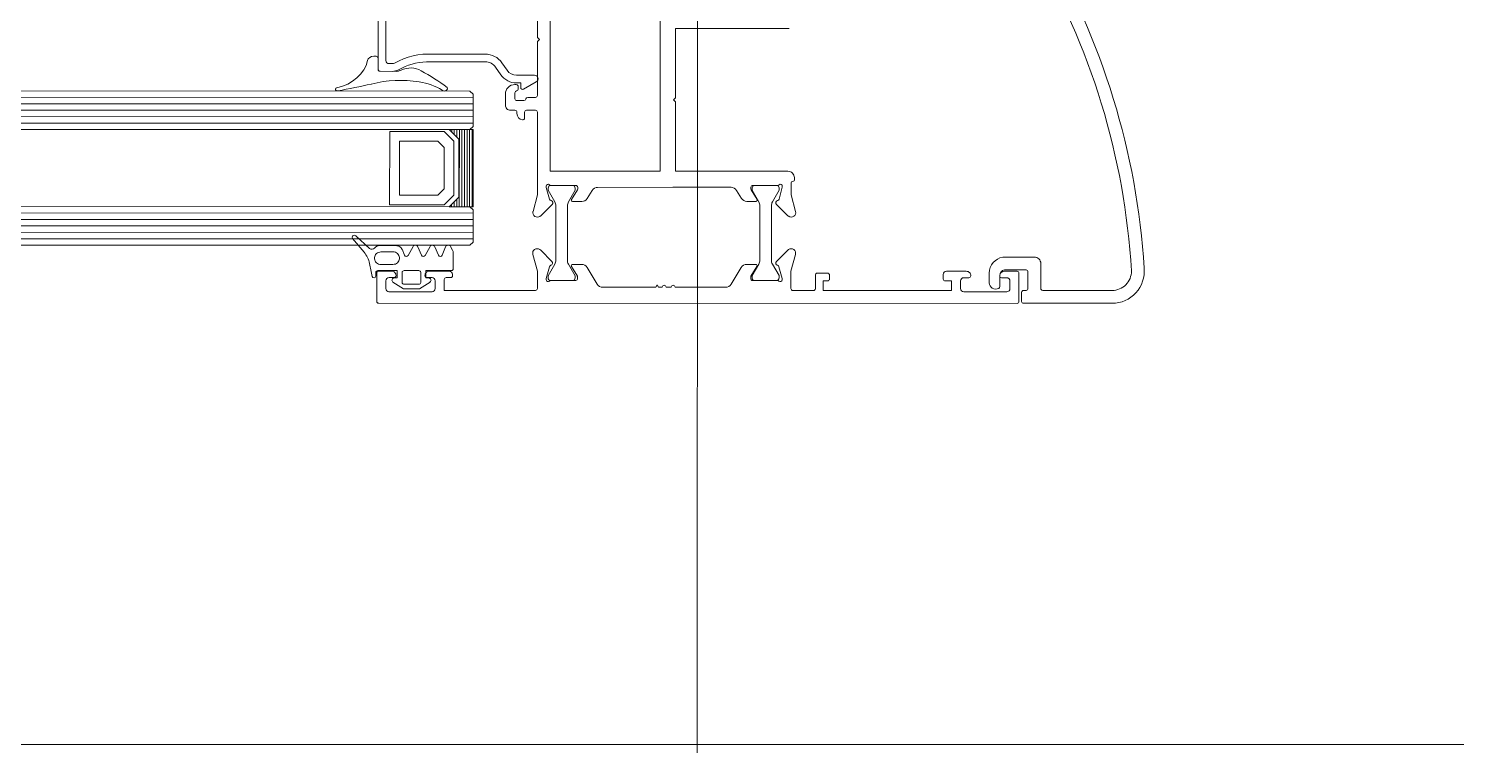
# Model space of a CAD drawing. Header units: centimetres. Extents: x 118932 to 154602, y -32682 to -23521.
# Drawn here: x 139287.89 to 139310.13, y -29475.19 to -29464.04 of the extents above; entities that cross this region are included whole.
import ezdxf

# ---------------------------------------------------------------- set-up
doc = ezdxf.new("R2010")
doc.units = ezdxf.units.CM
doc.header["$LTSCALE"] = 50
doc.header["$MEASUREMENT"] = 0
for name, color, linetype, lineweight, true_color in [('GEN_02_TF_Pencere', 7, 'Continuous', 9, 0x6093ac), ('GEN_05_ML_Alçıpan_giydirme', 7, 'Continuous', 18, 0x7ebab5), ('GEN_05_ML_Mermer', 7, 'Continuous', 9, 0x9d8692)]:
    doc.layers.add(name, color=color, linetype=linetype, lineweight=lineweight, true_color=true_color)

# ---------------------------------------------------------------- blocks, each defined once
blk = doc.blocks.new('P9_')
at = {"layer": 'GEN_02_TF_Pencere'}
for p, q in [((162728.811, -20430.8, 0), (162728.83, -20372.477, 0)), ((162723.843, -20413.596, 0), (162723.844, -20412.056, 0)), ((162723.964, -20412.197, 0), (162723.963, -20413.457, 0)), ((162726.324, -20413.102, 0), (162726.323, -20412.262, 0)), ((162726.523, -20412.231, 0), (162726.524, -20415.182, 0)), ((162728.234, -20415.181, 0), (162728.233, -20412.231, 0)), ((162726.354, -20413.132, 0), (162726.324, -20413.102, 0)), ((162726.324, -20413.162, 0), (162726.354, -20413.132, 0)), ((162726.324, -20414.002, 0), (162726.324, -20413.162, 0)), ((162730.244, -20412.961, 0), (162728.474, -20412.961, 0)), ((162728.474, -20412.961, 0), (162728.474, -20414.041, 0)), ((162724.694, -20413.358, 0), (162725.509, -20413.358, 0)), ((162724.013, -20413.507, 0), (162724.065, -20413.507, 0)), ((162725.509, -20413.478, 0), (162724.596, -20413.478, 0)), ((162725.754, -20413.679, 0), (162725.673, -20413.563, 0)), ((162725.771, -20413.495, 0), (162725.852, -20413.61, 0)), ((162724.062, -20413.627, 0), (162723.873, -20413.626, 0)), ((162725.974, -20413.832, 0), (162725.994, -20413.832, 0)), ((162725.999, -20413.687, 0), (162726.279, -20413.687, 0)), ((162726.063, -20413.807, 0), (162725.999, -20413.807, 0)), ((162726.063, -20413.877, 0), (162726.063, -20413.807, 0)), ((162726.306, -20413.789, 0), (162726.108, -20413.903, 0)), ((162725.323, -20414.033, 0), (162643.893, -20414.007, 0)), ((162725.273, -20413.933, 0), (162643.937, -20413.907, 0)), ((162725.273, -20413.933, 0), (162725.323, -20413.983, 0)), ((162725.323, -20413.983, 0), (162725.323, -20414.483, 0)), ((162725.824, -20414.152, 0), (162725.824, -20413.982, 0)), ((162725.974, -20413.962, 0), (162725.974, -20414.052, 0)), ((162726.024, -20413.862, 0), (162726.024, -20413.902, 0)), ((162726.173, -20414.032, 0), (162726.294, -20414.032, 0)), ((162728.474, -20414.041, 0), (162728.444, -20414.071, 0)), ((162725.323, -20414.133, 0), (162643.893, -20414.107, 0)), ((162725.323, -20414.233, 0), (162643.893, -20414.207, 0)), ((162725.974, -20414.232, 0), (162725.904, -20414.232, 0)), ((162726.004, -20414.082, 0), (162726.114, -20414.082, 0)), ((162726.004, -20414.282, 0), (162726.004, -20414.262, 0)), ((162726.124, -20414.262, 0), (162726.124, -20414.352, 0)), ((162726.294, -20414.232, 0), (162726.154, -20414.232, 0)), ((162726.324, -20415.547, 0), (162726.324, -20414.262, 0)), ((162728.444, -20414.071, 0), (162728.474, -20414.101, 0)), ((162728.474, -20414.101, 0), (162728.474, -20415.181, 0)), ((162725.323, -20414.333, 0), (162643.893, -20414.307, 0)), ((162725.323, -20414.433, 0), (162643.893, -20414.407, 0)), ((162724.948, -20414.533, 0), (162643.893, -20414.507, 0)), ((162725.323, -20414.483, 0), (162725.273, -20414.533, 0)), ((162724.022, -20415.703, 0), (162724.023, -20414.563, 0)), ((162724.023, -20414.563, 0), (162724.873, -20414.563, 0)), ((162724.173, -20415.553, 0), (162724.173, -20414.713, 0)), ((162724.173, -20414.713, 0), (162724.773, -20414.713, 0)), ((162724.773, -20414.713, 0), (162724.873, -20414.813, 0)), ((162724.873, -20414.563, 0), (162725.023, -20414.713, 0)), ((162725.323, -20414.533, 0), (162724.948, -20414.533, 0)), ((162724.948, -20414.533, 0), (162725.098, -20414.683, 0)), ((162724.948, -20414.533, 0), (162724.948, -20414.534, 0)), ((162724.988, -20414.533, 0), (162724.988, -20414.573, 0)), ((162725.023, -20414.713, 0), (162725.023, -20415.553, 0)), ((162725.028, -20414.533, 0), (162725.028, -20414.613, 0)), ((162725.068, -20414.533, 0), (162725.068, -20414.653, 0)), ((162725.098, -20414.683, 0), (162725.098, -20415.583, 0)), ((162725.108, -20414.533, 0), (162725.107, -20415.733, 0)), ((162725.148, -20414.533, 0), (162725.147, -20415.733, 0)), ((162725.188, -20414.533, 0), (162725.187, -20415.733, 0)), ((162725.228, -20414.533, 0), (162725.227, -20415.733, 0)), ((162725.268, -20414.533, 0), (162725.267, -20415.733, 0)), ((162725.308, -20414.533, 0), (162725.307, -20415.733, 0)), ((162725.322, -20415.733, 0), (162725.323, -20414.533, 0)), ((162725.323, -20414.533, 0), (162725.323, -20414.533, 0)), ((162724.873, -20414.813, 0), (162724.873, -20415.453, 0)), ((162726.524, -20415.182, 0), (162728.234, -20415.181, 0)), ((162728.474, -20415.181, 0), (162730.224, -20415.181, 0)), ((162730.274, -20415.36, 0), (162730.274, -20415.546, 0)), ((162730.309, -20415.335, 0), (162730.289, -20415.34, 0)), ((162730.324, -20415.281, 0), (162730.324, -20415.316, 0)), ((162724.773, -20415.553, 0), (162724.173, -20415.553, 0)), ((162724.873, -20415.453, 0), (162724.773, -20415.553, 0)), ((162725.023, -20415.553, 0), (162724.872, -20415.703, 0)), ((162725.098, -20415.583, 0), (162724.947, -20415.733, 0)), ((162725.067, -20415.613, 0), (162725.067, -20415.733, 0)), ((162726.255, -20415.808, 0), (162726.324, -20415.547, 0)), ((162726.462, -20415.414, 0), (162726.462, -20415.432, 0)), ((162726.462, -20415.432, 0), (162726.513, -20415.616, 0)), ((162726.491, -20415.478, 0), (162726.491, -20415.442, 0)), ((162726.595, -20415.658, 0), (162726.491, -20415.478, 0)), ((162726.531, -20415.402, 0), (162726.871, -20415.402, 0)), ((162726.922, -20415.402, 0), (162726.535, -20415.402, 0)), ((162726.911, -20415.478, 0), (162726.807, -20415.658, 0)), ((162726.854, -20415.621, 0), (162726.947, -20415.469, 0)), ((162726.911, -20415.442, 0), (162726.911, -20415.478, 0)), ((162726.952, -20415.453, 0), (162726.952, -20415.432, 0)), ((162727.175, -20415.48, 0), (162727.099, -20415.604, 0)), ((162728.431, -20415.431, 0), (162727.26, -20415.432, 0)), ((162729.338, -20415.431, 0), (162728.431, -20415.431, 0)), ((162729.499, -20415.603, 0), (162729.423, -20415.479, 0)), ((162729.647, -20415.431, 0), (162729.647, -20415.453, 0)), ((162729.651, -20415.468, 0), (162729.744, -20415.621, 0)), ((162729.667, -20415.441, 0), (162729.667, -20415.477, 0)), ((162729.667, -20415.477, 0), (162729.771, -20415.657, 0)), ((162730.064, -20415.401, 0), (162729.677, -20415.401, 0)), ((162730.047, -20415.401, 0), (162729.707, -20415.401, 0)), ((162729.983, -20415.657, 0), (162730.087, -20415.477, 0)), ((162730.086, -20415.615, 0), (162730.137, -20415.431, 0)), ((162730.087, -20415.477, 0), (162730.087, -20415.441, 0)), ((162730.137, -20415.431, 0), (162730.137, -20415.413, 0)), ((162730.274, -20415.546, 0), (162730.344, -20415.807, 0)), ((162725.322, -20415.833, 0), (162643.892, -20415.807, 0)), ((162724.947, -20415.733, 0), (162643.936, -20415.707, 0)), ((162724.872, -20415.703, 0), (162724.022, -20415.703, 0)), ((162724.947, -20415.732, 0), (162724.947, -20415.733, 0)), ((162724.947, -20415.733, 0), (162725.322, -20415.733, 0)), ((162724.987, -20415.693, 0), (162724.987, -20415.733, 0)), ((162725.027, -20415.653, 0), (162725.027, -20415.733, 0)), ((162725.272, -20415.733, 0), (162725.322, -20415.783, 0)), ((162725.322, -20415.783, 0), (162725.322, -20416.283, 0)), ((162726.551, -20415.698, 0), (162726.38, -20415.871, 0)), ((162726.61, -20416.566, 0), (162726.611, -20415.718, 0)), ((162726.791, -20415.718, 0), (162726.79, -20416.566, 0)), ((162726.791, -20415.718, 0), (162726.791, -20415.718, 0)), ((162727.014, -20415.652, 0), (162726.871, -20415.652, 0)), ((162729.727, -20415.651, 0), (162729.585, -20415.651, 0)), ((162729.787, -20415.717, 0), (162729.786, -20416.565, 0)), ((162729.787, -20415.717, 0), (162729.787, -20415.717, 0)), ((162729.966, -20416.565, 0), (162729.967, -20415.717, 0)), ((162730.218, -20415.87, 0), (162730.047, -20415.697, 0)), ((162725.322, -20415.933, 0), (162643.892, -20415.907, 0)), ((162725.322, -20416.033, 0), (162643.892, -20416.007, 0)), ((162726.38, -20415.871, 0), (162726.362, -20415.884, 0)), ((162730.236, -20415.883, 0), (162730.218, -20415.87, 0)), ((162725.322, -20416.133, 0), (162643.892, -20416.107, 0)), ((162725.322, -20416.233, 0), (162643.892, -20416.207, 0)), ((162725.322, -20416.283, 0), (162725.272, -20416.333, 0)), ((162725.272, -20416.333, 0), (162644.258, -20416.307, 0)), ((162726.322, -20416.735, 0), (162726.252, -20416.474, 0)), ((162726.36, -20416.398, 0), (162726.378, -20416.411, 0)), ((162726.378, -20416.411, 0), (162726.549, -20416.584, 0)), ((162730.045, -20416.585, 0), (162730.216, -20416.412, 0)), ((162730.216, -20416.412, 0), (162730.234, -20416.4, 0)), ((162730.342, -20416.475, 0), (162730.272, -20416.736, 0)), ((162726.511, -20416.666, 0), (162726.459, -20416.85, 0)), ((162726.49, -20416.806, 0), (162726.594, -20416.626, 0)), ((162726.806, -20416.626, 0), (162726.91, -20416.806, 0)), ((162726.945, -20416.813, 0), (162726.852, -20416.661, 0)), ((162726.869, -20416.63, 0), (162727.012, -20416.63, 0)), ((162727.097, -20416.678, 0), (162727.256, -20416.938, 0)), ((162729.338, -20416.939, 0), (162729.497, -20416.679, 0)), ((162729.582, -20416.631, 0), (162729.725, -20416.631, 0)), ((162729.742, -20416.661, 0), (162729.649, -20416.814, 0)), ((162729.77, -20416.625, 0), (162729.666, -20416.805, 0)), ((162730.086, -20416.805, 0), (162729.982, -20416.625, 0)), ((162730.134, -20416.851, 0), (162730.083, -20416.667, 0)), ((162723.822, -20417.205, 0), (162723.822, -20416.765, 0)), ((162723.852, -20416.735, 0), (162724.052, -20416.735, 0)), ((162723.962, -20416.885, 0), (162723.962, -20417.005, 0)), ((162724.092, -20416.835, 0), (162724.012, -20416.835, 0)), ((162724.682, -20416.835, 0), (162724.602, -20416.835, 0)), ((162724.642, -20416.735, 0), (162724.952, -20416.735, 0)), ((162724.732, -20417.005, 0), (162724.732, -20416.885, 0)), ((162724.872, -20416.865, 0), (162724.872, -20417.035, 0)), ((162724.972, -20416.835, 0), (162724.902, -20416.835, 0)), ((162725.002, -20416.785, 0), (162725.002, -20416.805, 0)), ((162726.322, -20417.006, 0), (162726.322, -20416.735, 0)), ((162726.459, -20416.85, 0), (162726.459, -20416.868, 0)), ((162726.49, -20416.842, 0), (162726.49, -20416.806, 0)), ((162726.87, -20416.882, 0), (162726.53, -20416.882, 0)), ((162726.532, -20416.88, 0), (162726.919, -20416.88, 0)), ((162726.91, -20416.806, 0), (162726.91, -20416.842, 0)), ((162726.949, -20416.85, 0), (162726.949, -20416.829, 0)), ((162728.165, -20416.986, 0), (162728.187, -20416.948, 0)), ((162728.187, -20416.948, 0), (162728.209, -20416.986, 0)), ((162729.644, -20416.829, 0), (162729.644, -20416.851, 0)), ((162729.666, -20416.805, 0), (162729.666, -20416.841, 0)), ((162729.674, -20416.881, 0), (162730.061, -20416.881, 0)), ((162729.706, -20416.881, 0), (162730.046, -20416.881, 0)), ((162730.086, -20416.841, 0), (162730.086, -20416.805, 0)), ((162730.134, -20416.869, 0), (162730.134, -20416.851, 0)), ((162730.272, -20416.736, 0), (162730.272, -20417.007, 0)), ((162730.652, -20417.007, 0), (162730.652, -20416.797, 0)), ((162730.682, -20416.767, 0), (162730.842, -20416.767, 0)), ((162730.842, -20416.887, 0), (162730.772, -20416.887, 0)), ((162730.772, -20416.887, 0), (162730.772, -20417.037, 0)), ((162730.872, -20416.797, 0), (162730.872, -20416.857, 0)), ((162732.642, -20416.858, 0), (162732.642, -20416.788, 0)), ((162732.772, -20416.888, 0), (162732.672, -20416.888, 0)), ((162732.692, -20416.738, 0), (162733.002, -20416.738, 0)), ((162732.772, -20417.038, 0), (162732.772, -20416.888, 0)), ((162732.912, -20416.888, 0), (162732.912, -20417.008, 0)), ((162733.042, -20416.838, 0), (162732.962, -20416.838, 0)), ((162733.632, -20416.838, 0), (162733.552, -20416.838, 0)), ((162733.592, -20416.738, 0), (162733.792, -20416.738, 0)), ((162733.682, -20417.008, 0), (162733.682, -20416.888, 0)), ((162733.822, -20416.768, 0), (162733.822, -20417.208, 0)), ((162724.012, -20417.055, 0), (162724.682, -20417.055, 0)), ((162724.872, -20417.035, 0), (162726.292, -20417.036, 0)), ((162727.341, -20416.986, 0), (162728.165, -20416.986, 0)), ((162728.209, -20416.986, 0), (162728.267, -20416.986, 0)), ((162728.327, -20416.986, 0), (162728.407, -20416.986, 0)), ((162728.467, -20416.986, 0), (162729.253, -20416.987, 0)), ((162730.302, -20417.037, 0), (162730.622, -20417.037, 0)), ((162730.772, -20417.037, 0), (162732.772, -20417.038, 0)), ((162732.962, -20417.058, 0), (162733.632, -20417.058, 0)), ((162733.792, -20417.238, 0), (162723.852, -20417.235, 0)), ((162733.792, -20417.238, 0), (162733.792, -20417.238, 0))]:
    blk.add_line(p, q, dxfattribs=at)
at = {"layer": 'GEN_02_TF_Pencere', "extrusion": (0, 0, -1)}
for p, q in [((162723.775, -20413.391, 0), (162723.813, -20413.391, 0)), ((162723.813, -20413.391, 0), (162723.813, -20413.391, 0)), ((162723.843, -20413.417, 0), (162723.843, -20413.601, 0)), ((162724.183, -20413.616, 0), (162724.203, -20413.607, 0)), ((162723.873, -20413.626, 0), (162724.134, -20413.627, 0)), ((162724.871, -20413.933, 0), (162724.858, -20413.931, 0)), ((162723.445, -20416.225, 0), (162723.623, -20416.44, 0)), ((162723.709, -20416.384, 0), (162723.497, -20416.186, 0)), ((162724.121, -20416.338, 0), (162723.867, -20416.339, 0)), ((162723.887, -20416.436, 0), (162724.073, -20416.436, 0)), ((162724.254, -20416.489, 0), (162724.215, -20416.396, 0)), ((162724.215, -20416.396, 0), (162724.215, -20416.396, 0)), ((162724.387, -20416.353, 0), (162724.309, -20416.493, 0)), ((162724.518, -20416.489, 0), (162724.463, -20416.356, 0)), ((162724.651, -20416.353, 0), (162724.573, -20416.493, 0)), ((162724.782, -20416.489, 0), (162724.727, -20416.356, 0)), ((162724.894, -20416.356, 0), (162724.839, -20416.489, 0)), ((162725.001, -20416.41, 0), (162724.969, -20416.352, 0)), ((162725.012, -20416.7, 0), (162725.012, -20416.449, 0)), ((162723.787, -20416.544, 0), (162723.787, -20416.525, 0)), ((162723.837, -20416.727, 0), (162724.137, -20416.727, 0)), ((162724.073, -20416.632, 0), (162723.887, -20416.632, 0)), ((162724.137, -20416.727, 0), (162724.137, -20416.842, 0)), ((162724.173, -20416.524, 0), (162724.173, -20416.543, 0)), ((162724.173, -20416.524, 0), (162724.173, -20416.524, 0)), ((162724.247, -20416.727, 0), (162724.477, -20416.727, 0)), ((162724.587, -20416.841, 0), (162724.587, -20416.727, 0)), ((162724.587, -20416.727, 0), (162724.982, -20416.727, 0)), ((162733.569, -20416.517, 0), (162734.062, -20416.517, 0)), ((162733.932, -20416.717, 0), (162733.597, -20416.717, 0)), ((162734.162, -20416.617, 0), (162734.162, -20417.006, 0)), ((162723.807, -20416.814, 0), (162723.807, -20416.754, 0)), ((162724.074, -20416.906, 0), (162724.238, -20417.009, 0)), ((162724.137, -20416.842, 0), (162724.097, -20416.842, 0)), ((162724.217, -20416.912, 0), (162724.217, -20416.753, 0)), ((162724.226, -20416.735, 0), (162724.226, -20416.735, 0)), ((162724.477, -20416.938, 0), (162724.247, -20416.939, 0)), ((162724.488, -20417.009, 0), (162724.651, -20416.905, 0)), ((162724.507, -20416.753, 0), (162724.507, -20416.912, 0)), ((162724.627, -20416.841, 0), (162724.587, -20416.841, 0)), ((162733.359, -20416.916, 0), (162733.359, -20416.767, 0)), ((162733.522, -20416.806, 0), (162733.522, -20416.977, 0)), ((162733.962, -20417.006, 0), (162733.962, -20416.747, 0)), ((162724.238, -20417.009, 0), (162724.488, -20417.009, 0)), ((162733.862, -20417.206, 0), (162733.862, -20417.066, 0)), ((162733.892, -20417.036, 0), (162733.932, -20417.036, 0)), ((162734.192, -20417.036, 0), (162735.273, -20417.036, 0)), ((162735.273, -20417.236, 0), (162733.892, -20417.236, 0))]:
    blk.add_line(p, q, dxfattribs=at)
for centre, radius, start, end in [((-162724.443, -20417.388, 0), 11.35, 149.3078, 176.4678), ((-162724.443, -20417.388, 0), 11.15, 149.3152, 176.6296), ((-162733.613, -20416.767, 0), 0.254, 0.1763, 80.0591), ((-162733.613, -20416.806, 0), 0.0907, 0.1763, 80.0591), ((-162733.932, -20416.747, 0), 0.03, 90.0181, 180.0182), ((-162734.062, -20416.617, 0), 0.1, 90.0181, 180.0182), ((-162735.273, -20416.736, 0), 0.5, 174.4969, 270.0181), ((-162733.458, -20416.916, 0), 0.1, 241.2832, 0.0438), ((-162735.273, -20416.736, 0), 0.3, 179.1969, 270.0181), ((-162733.492, -20416.977, 0), 0.03, 180.018, 241.3088), ((-162733.892, -20417.066, 0), 0.03, 0.0181, 90.0182), ((-162733.932, -20417.006, 0), 0.03, 180.0181, 270.0182), ((-162734.192, -20417.006, 0), 0.03, 270.0181, 0.0182), ((-162733.892, -20417.206, 0), 0.03, 270.0181, 0.0182)]:
    blk.add_arc(centre, radius, start, end, dxfattribs=at)
at = {"layer": 'GEN_02_TF_Pencere'}
for centre, radius, start, end in [((162724.643, -20414.477, 0), 1.12, 87.4074, 119.0565), ((162725.509, -20413.678, 0), 0.32, 34.9952, 89.9685), ((162723.873, -20413.596, 0), 0.03, 179.9819, 269.9818), ((162724.013, -20413.457, 0), 0.05, 179.982, 269.9819), ((162724.062, -20413.427, 0), 0.2, 269.9842, 298.9346), ((162724.065, -20413.437, 0), 0.07, 269.984, 299.0591), ((162724.643, -20414.477, 0), 1, 92.7169, 118.9312), ((162725.509, -20413.678, 0), 0.2, 34.9952, 89.9685), ((162725.999, -20413.507, 0), 0.18, 214.9952, 269.9685), ((162725.999, -20413.507, 0), 0.3, 214.9952, 269.9685), ((162725.974, -20413.982, 0), 0.15, 90.0147, 180.0148), ((162725.994, -20413.862, 0), 0.03, 0.0147, 90.0148), ((162726.279, -20413.742, 0), 0.0546, 299.9819, 89.9819), ((162726.004, -20413.962, 0), 0.03, 99.6088, 180.0147), ((162726.004, -20414.052, 0), 0.03, 180.0148, 270.0149), ((162725.995, -20413.903, 0), 0.0291, 278.122, 1.5117), ((162726.093, -20413.877, 0), 0.03, 179.9828, 299.9819), ((162726.114, -20414.052, 0), 0.03, 270.0148, 350.4206), ((162726.173, -20414.061, 0), 0.0298, 89.6916, 170.7455), ((162726.294, -20414.002, 0), 0.03, 270.0147, 0.0148), ((162725.904, -20414.152, 0), 0.08, 180.0147, 270.0148), ((162725.974, -20414.262, 0), 0.03, 0.0148, 90.0149), ((162726.104, -20414.282, 0), 0.1, 180.0147, 261.8016), ((162726.154, -20414.262, 0), 0.03, 90.0148, 180.0149), ((162726.294, -20414.262, 0), 0.03, 0.0147, 90.0148), ((162726.094, -20414.352, 0), 0.0297, 261.212, 0.5892), ((162726.492, -20415.414, 0), 0.03, 44.2271, 180.0147), ((162726.535, -20415.372, 0), 0.03, 224.227, 270.0147), ((162730.064, -20415.371, 0), 0.03, 270.0148, 315.8026), ((162730.107, -20415.413, 0), 0.03, 0.0148, 135.8024), ((162730.224, -20415.281, 0), 0.1, 0.0111, 90.0235), ((162730.294, -20415.36, 0), 0.02, 104.9634, 180.0349), ((162730.304, -20415.316, 0), 0.02, 285.0194, 359.9901), ((162726.531, -20415.442, 0), 0.04, 89.9818, 179.9819), ((162726.542, -20415.609, 0), 0.03, 194.4045, 257.7457), ((162726.871, -20415.442, 0), 0.04, 359.9819, 89.9818), ((162726.922, -20415.432, 0), 0.03, 0.0147, 90.0148), ((162726.922, -20415.453, 0), 0.03, 328.6144, 0.0144), ((162727.014, -20415.552, 0), 0.1, 270.0147, 328.6148), ((162727.261, -20415.532, 0), 0.1, 90.0147, 148.6148), ((162729.338, -20415.531, 0), 0.1, 31.4147, 90.0148), ((162729.585, -20415.551, 0), 0.1, 211.4147, 270.0148), ((162729.677, -20415.431, 0), 0.03, 90.0147, 180.0148), ((162729.677, -20415.453, 0), 0.03, 180.015, 211.415), ((162729.707, -20415.441, 0), 0.04, 89.9819, 179.9817), ((162730.047, -20415.441, 0), 0.04, 359.9818, 89.9819), ((162730.057, -20415.608, 0), 0.03, 282.2838, 345.625), ((162726.322, -20415.826, 0), 0.07, 165.0336, 305.0148), ((162726.528, -20415.672, 0), 0.0347, 311.3611, 78.2167), ((162726.491, -20415.718, 0), 0.12, 359.9819, 29.9818), ((162726.911, -20415.718, 0), 0.12, 149.982, 179.9819), ((162726.871, -20415.632, 0), 0.02, 148.6149, 270.0149), ((162729.727, -20415.631, 0), 0.02, 270.0147, 31.4147), ((162729.667, -20415.717, 0), 0.12, 359.982, 29.9819), ((162730.087, -20415.717, 0), 0.12, 149.982, 179.9819), ((162730.07, -20415.671, 0), 0.0347, 101.8128, 228.6684), ((162730.277, -20415.825, 0), 0.07, 235.0147, 14.9959), ((162726.32, -20416.456, 0), 0.07, 54.981, 194.9607), ((162730.274, -20416.457, 0), 0.07, 344.9782, 125.0076), ((162726.54, -20416.673, 0), 0.03, 102.2997, 165.5764), ((162726.526, -20416.61, 0), 0.0347, 281.7888, 48.6174), ((162726.49, -20416.566, 0), 0.12, 329.982, 359.9819), ((162726.91, -20416.566, 0), 0.12, 179.9819, 209.982), ((162726.869, -20416.65, 0), 0.02, 89.967, 211.3994), ((162727.018, -20416.719, 0), 0.0886, 27.172, 94.1981), ((162729.582, -20416.731, 0), 0.1, 89.9821, 148.5753), ((162729.725, -20416.651, 0), 0.02, 328.5819, 89.9819), ((162729.666, -20416.565, 0), 0.12, 329.9818, 359.9819), ((162730.086, -20416.565, 0), 0.12, 179.9819, 209.9818), ((162730.068, -20416.611, 0), 0.0347, 131.3421, 258.1726), ((162730.054, -20416.674, 0), 0.03, 14.3896, 77.7093), ((162723.852, -20416.765, 0), 0.03, 89.9818, 179.9819), ((162724.012, -20416.885, 0), 0.05, 89.9818, 179.9819), ((162724.052, -20416.805, 0), 0.07, 359.9818, 89.9819), ((162724.092, -20416.805, 0), 0.03, 269.9818, 359.9819), ((162724.642, -20416.805, 0), 0.07, 89.9818, 179.9819), ((162724.602, -20416.805, 0), 0.03, 179.9818, 269.9819), ((162724.682, -20416.885, 0), 0.05, 359.9818, 89.9819), ((162724.902, -20416.865, 0), 0.03, 89.9818, 179.9819), ((162724.952, -20416.785, 0), 0.05, 359.9818, 89.9819), ((162724.972, -20416.805, 0), 0.03, 269.9818, 359.9819), ((162726.489, -20416.868, 0), 0.03, 179.9819, 315.7697), ((162726.53, -20416.842, 0), 0.04, 179.9818, 269.9819), ((162726.532, -20416.91, 0), 0.03, 89.9903, 135.7486), ((162726.87, -20416.842, 0), 0.04, 269.9819, 359.9818), ((162726.92, -20416.85, 0), 0.0299, 269.8169, 0.1468), ((162726.919, -20416.829, 0), 0.03, 359.982, 31.3819), ((162727.341, -20416.886, 0), 0.1, 211.3818, 269.9819), ((162729.253, -20416.887, 0), 0.1, 269.9819, 328.5819), ((162729.675, -20416.829, 0), 0.03, 148.612, 179.9748), ((162729.674, -20416.851, 0), 0.03, 179.9818, 269.9819), ((162729.706, -20416.841, 0), 0.04, 179.9819, 269.9818), ((162730.046, -20416.841, 0), 0.04, 269.9818, 359.9819), ((162730.061, -20416.911, 0), 0.03, 44.1942, 89.9819), ((162730.104, -20416.869, 0), 0.03, 224.1961, 359.9782), ((162730.682, -20416.797, 0), 0.03, 89.9818, 179.9819), ((162730.842, -20416.797, 0), 0.03, 359.9818, 89.9819), ((162730.842, -20416.857, 0), 0.03, 269.9818, 359.9819), ((162732.692, -20416.788, 0), 0.05, 89.9818, 179.9819), ((162732.672, -20416.858, 0), 0.03, 179.9818, 269.9819), ((162732.962, -20416.888, 0), 0.05, 89.9818, 179.9819), ((162733.002, -20416.808, 0), 0.07, 359.9818, 89.9819), ((162733.042, -20416.808, 0), 0.03, 269.9818, 359.9819), ((162733.592, -20416.808, 0), 0.07, 89.9818, 179.9819), ((162733.552, -20416.808, 0), 0.03, 179.9818, 269.9819), ((162733.632, -20416.888, 0), 0.05, 359.9818, 89.9819), ((162733.792, -20416.768, 0), 0.03, 359.9818, 89.9819), ((162724.012, -20417.005, 0), 0.05, 179.9818, 269.9819), ((162724.682, -20417.005, 0), 0.05, 269.9818, 359.9819), ((162726.292, -20417.006, 0), 0.03, 269.9818, 359.9819), ((162728.297, -20416.986, 0), 0.03, 359.9819, 179.9819), ((162728.437, -20416.986, 0), 0.03, 359.9819, 179.9819), ((162730.302, -20417.007, 0), 0.03, 179.9818, 269.9819), ((162730.622, -20417.007, 0), 0.03, 269.9818, 359.9819), ((162732.962, -20417.008, 0), 0.05, 179.9818, 269.9819), ((162733.632, -20417.008, 0), 0.05, 269.9818, 359.9819), ((162723.852, -20417.205, 0), 0.03, 179.9818, 269.9819), ((162733.792, -20417.208, 0), 0.03, 269.9818, 359.9819)]:
    blk.add_arc(centre, radius, start, end, dxfattribs=at)
for centre, major_axis, start_param, end_param in [((162723.775, -20413.475, 0), (-0.1, 0), -1.570625, -0.201549), ((162723.813, -20413.417, 0), (-0.03, 0), 3.141594, 4.712388), ((162723.049, -20413.359, 0), (-0.64, 0), 1.805526, 2.955356), ((162723.873, -20413.601, 0), (-0.03, 0), 0.000001, 1.570795), ((162724.134, -20413.543, 0), (-0.1, 0), 1.57081, 2.088079), ((162724.347, -20413.814, 0), (-0.286, 0), 4.098356, 5.241385), ((162722.575, -20416.108, 0), (-3.543, 0.001), 3.990064, 4.134382), ((162721.397, -20406.654, 0), (8.856, -0.003), -1.36365, -1.303119), ((162724.188, -20415.068, 0), (1.549, 0), 1.378609, 1.866448), ((162724.322, -20414.517, 0), (-0.88, 0), 4.086507, 4.527649), ((162723.207, -20413.905, 0), (0.03, 0), 1.914632, 3.141556), ((162723.207, -20413.905, 0), (-0.03, 0), 0.000445, 1.852827), ((162724.869, -20413.9, 0), (0.0382, 0), 3.770676, 4.441675), ((162724.871, -20413.891, 0), (0.05, 0), -1.570583, 0.325144)]:
    blk.add_ellipse(centre, major_axis=major_axis, ratio=0.839387, start_param=start_param, end_param=end_param, dxfattribs=at)
at = {"layer": 'GEN_02_TF_Pencere', "extrusion": (0, 0, -1)}
for centre, major_axis, start_param, end_param in [((162723.473, -20416.207, 0), (0.0344, 0), 2.526974, 5.481858), ((162723.219, -20416.7, 0), (-0.5, 0), 2.512106, 2.949893), ((162723.743, -20416.351, 0), (-0.0509, 0), 3.745027, 5.454025), ((162723.867, -20416.427, 0), (-0.1, 0), 0.603434, 1.569641), ((162723.887, -20416.525, 0), (-0.1, 0), -0.001157, 1.569641), ((162724.073, -20416.524, 0), (-0.1, 0), 1.569641, 3.140438), ((162724.121, -20416.427, 0), (-0.1, 0), 1.569642, 2.178996), ((162724.121, -20416.427, 0), (0.1, 0), -0.962596, -0.353242), ((162724.282, -20416.48, 0), (-0.03, 0), 3.628945, 5.929947), ((162724.424, -20416.369, 0), (-0.0413, 0), 0.458705, 2.776142), ((162724.547, -20416.48, 0), (-0.03, 0), 3.628943, 5.929945), ((162724.688, -20416.369, 0), (-0.0413, 0), 0.458704, 2.776141), ((162724.81, -20416.48, 0), (-0.03, 0), 3.490789, 5.931679), ((162724.932, -20416.369, 0), (0.0413, 0), 3.504733, 5.82217), ((162724.912, -20416.449, 0), (0.1, 0), -0.461015, -0.001156), ((162719.452, -20417.343, 0), (-4.337, 0.001), 2.949895, 3.003759), ((162723.887, -20416.544, 0), (-0.1, 0), 4.711232, 6.28203), ((162723.837, -20416.754, 0), (0.03, 0), 3.140435, 4.711233), ((162724.073, -20416.543, 0), (-0.1, 0), 3.140436, 4.711234), ((162724.247, -20416.753, 0), (-0.03, 0), 0.784243, 1.569639), ((162724.477, -20416.753, 0), (-0.03, 0), 1.569639, 3.140437), ((162724.982, -20416.7, 0), (-0.03, 0), 3.140437, 4.711235), ((162723.777, -20416.814, 0), (0.03, 0), -0.001156, 2.96363), ((162724.097, -20416.877, 0), (-0.04, 0), -0.948289, 1.56964), ((162724.247, -20416.753, 0), (-0.03, 0), -0.001153, 0.784243), ((162724.247, -20416.912, 0), (0.03, 0), 1.569641, 3.140438), ((162724.477, -20416.912, 0), (-0.03, 0), 3.140435, 4.711233), ((162724.627, -20416.877, 0), (-0.04, 0), 1.569642, 4.087571)]:
    blk.add_ellipse(centre, major_axis=major_axis, ratio=0.881548, start_param=start_param, end_param=end_param, dxfattribs=at)
at = {"layer": 'GEN_05_ML_Mermer', "elevation": 0}
blk.add_lwpolyline([(162826.321, -20424.099), (162631.32, -20424.1), (162631.327, -20400.033), (162826.321, -20400.093)], close=True, dxfattribs=at)
blk = doc.blocks.new('DOGRAMA LEVEL 0 B BLOK')
at = {"layer": 'GEN_05_ML_Alçıpan_giydirme', "color": 1}
blk.add_blockref('P9_', (-163104.312, 20294.999, 0), dxfattribs=at)

msp = doc.modelspace()

# ---------------------------------------------------------------- block references
msp.add_blockref('DOGRAMA LEVEL 0 B BLOK', (139673.806, -29346.079, 0))

doc.saveas('drawing.dxf')
